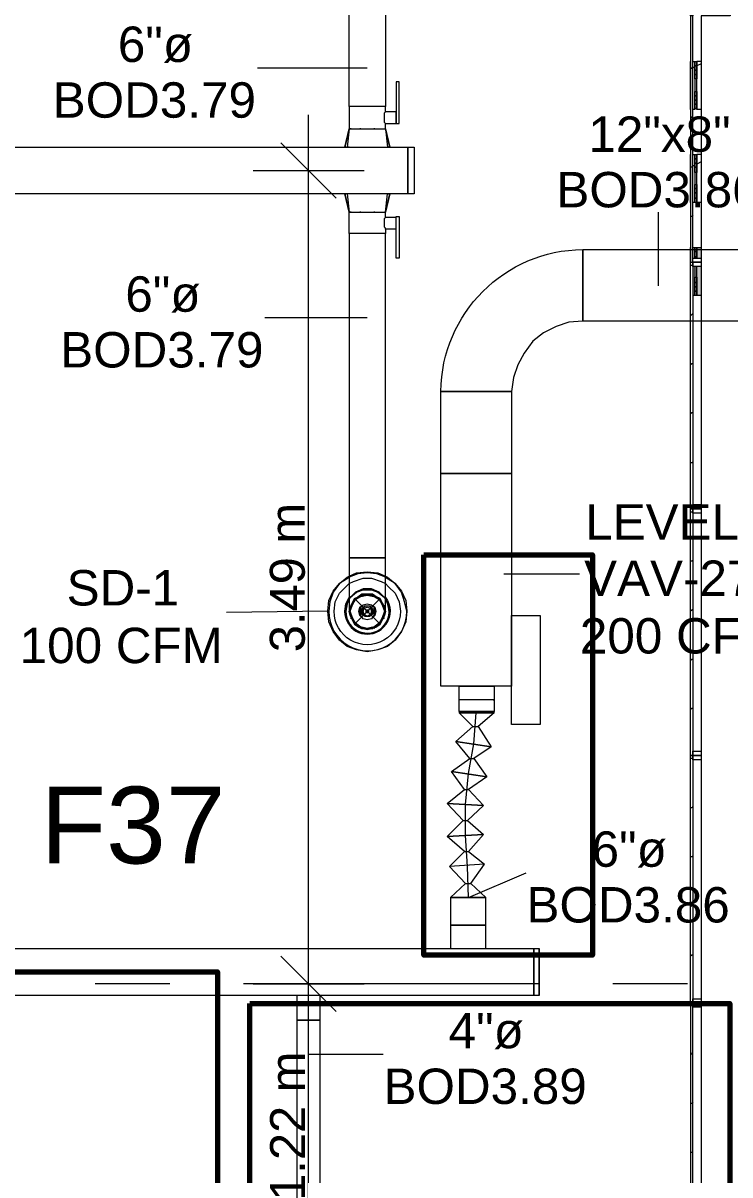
# Model space of a CAD drawing. Header units: metres. Extents: x -2 to 237, y -8 to 52.
# Drawn here: x 25.525 to 28.561, y 13.14 to 18.085 of the extents above; entities that cross this region are included whole.
import ezdxf

# ---------------------------------------------------------------- set-up
doc = ezdxf.new("R2010")
doc.units = ezdxf.units.M
doc.layers.add('HVAC - Ductos', color=5, linetype='Continuous', lineweight=0)
doc.layers.add('PDF2_Text', color=7, linetype='Continuous', lineweight=0)
doc.layers.add('PDF2_Geometry', color=7, linetype='Continuous', lineweight=0, true_color=0xaaaaaa)
doc.layers.add('PDF2_Solid Fills', color=7, linetype='Continuous', lineweight=0, true_color=0xffffff)
doc.styles.add('PDF Arial-BoldMT-Identity-H', font='arial.ttf')
doc.styles.add('PDF Helvetica', font='')
doc.styles.get('PDF Helvetica').set_extended_font_data('Helvetica')

msp = doc.modelspace()

# ---------------------------------------------------------------- hatches: boundary and pattern name
at = {"layer": 'PDF2_Solid Fills', "lineweight": 0, "transparency": 33554559}
h = msp.add_hatch(color=256, dxfattribs=at)
h.paths.add_polyline_path([(28.41, 17.0759), (28.41, 17.1217), (28.4009, 17.1217), (28.4009, 17.0759)])
h.paths.add_polyline_path([(28.41, 17.0393), (28.4009, 17.0393), (28.4009, 16.9156), (28.41, 16.9156)])
h = msp.add_hatch(color=256, dxfattribs=at)
h.paths.add_polyline_path([(28.4191, 17.0759), (28.4375, 17.0759), (28.4375, 17.1217), (28.4191, 17.1217)])
h.paths.add_polyline_path([(28.4191, 16.9156), (28.4375, 16.9156), (28.4375, 17.0393), (28.4191, 17.0393)])

# ---------------------------------------------------------------- linework, layer by layer
at = {"layer": 'HVAC - Ductos', "lineweight": 0}
for points in [[(27.0813, 17.6303), (27.0813, 17.6532), (27.1271, 17.6532), (27.1408, 17.6532), (27.1408, 17.8319), (27.1271, 17.8319), (27.1271, 17.6532), (27.1271, 17.6578), (27.1271, 17.6623), (27.1271, 17.6669), (27.1271, 17.6715), (27.1271, 17.6807), (27.1271, 17.6853), (27.1271, 17.6899), (27.1271, 17.699), (27.1271, 17.7036), (27.0813, 17.7036), (27.0813, 17.7265), (27.0767, 17.7265), (27.0676, 17.7265), (27.0584, 17.7265), (27.04, 17.7265), (27.0218, 17.7265), (27.0034, 17.7265), (26.9851, 17.7265), (26.9667, 17.7265), (26.9484, 17.7265), (26.9393, 17.7265), (26.9301, 17.7265), (26.9256, 17.7265), (26.9256, 18.8124)], [(27.0813, 18.8124), (27.0813, 17.7265), (27.0767, 17.7265), (27.0676, 17.7265), (27.0584, 17.7265), (27.04, 17.7265), (27.0218, 17.7265), (27.0034, 17.7265), (26.9851, 17.7265), (26.9667, 17.7265), (26.9484, 17.7265), (26.9393, 17.7265), (26.9301, 17.7265), (26.9256, 17.7265), (26.9256, 17.6303), (26.9301, 17.6303), (26.9347, 17.6303), (26.9393, 17.6303), (26.9484, 17.6303), (26.9667, 17.6303), (26.9851, 17.6303), (27.0034, 17.6303), (27.0218, 17.6303), (27.04, 17.6303), (27.0584, 17.6303), (27.0676, 17.6303), (27.0722, 17.6303), (27.0767, 17.6303), (27.0813, 17.6303), (27.0904, 17.5524)], [(27.0034, 17.8914), (26.5315, 17.8914)], [(27.0813, 17.6532), (27.0767, 17.6578), (27.0767, 17.6669), (27.0767, 17.6761), (27.0767, 17.6853), (27.0767, 17.6899), (27.0767, 17.699), (27.0813, 17.7036)], [(26.7514, 12.4988), (26.7514, 13.9604), (26.7514, 17.6899)], [(26.9256, 17.6303), (26.9164, 17.5524), (26.921, 17.5524), (26.9301, 17.5524), (26.9484, 17.5524), (26.953, 17.5524)], [(27.0996, 17.5524), (27.0813, 17.6303), (27.0996, 17.5524)], [(26.6323, 17.5707), (26.7514, 17.4516), (26.8705, 17.3325)], [(26.9256, 17.5524), (26.921, 17.5524)], [(26.9576, 17.5524), (26.9622, 17.5524), (26.9713, 17.5524), (26.9805, 17.5524), (26.9851, 17.5524)], [(26.9897, 17.5524), (26.9942, 17.5524), (27.0172, 17.5524)], [(27.0218, 17.5524), (27.0263, 17.5524), (27.0355, 17.5524), (27.0446, 17.5524), (27.0492, 17.5524), (27.0584, 17.5524), (27.0767, 17.5524), (27.0858, 17.5524), (27.095, 17.5524), (27.0996, 17.5524), (27.095, 17.5524)], [(26.5132, 17.4516), (26.7514, 17.4516), (26.9897, 17.4516)], [(26.953, 17.3508), (26.9484, 17.3508), (26.9301, 17.3508), (26.921, 17.3508), (26.9118, 17.3508), (26.9072, 17.3508), (26.9256, 17.2729), (26.9072, 17.3508), (26.9118, 17.3508)], [(26.9164, 17.3508), (26.9256, 17.2729)], [(27.1271, 17.1996), (27.0813, 17.1996), (27.0813, 17.1813), (27.0767, 17.1813), (27.0676, 17.1813), (27.0584, 17.1813), (27.04, 17.1813), (27.0218, 17.1813), (27.0034, 17.1813), (26.9851, 17.1813), (26.9667, 17.1813), (26.9484, 17.1813), (26.9393, 17.1813), (26.9301, 17.1813), (26.9256, 17.1813), (26.9256, 17.2729), (26.9301, 17.2729), (26.9347, 17.2729), (26.9393, 17.2729), (26.9484, 17.2729), (26.9667, 17.2729), (26.9851, 17.2729), (27.0034, 17.2729), (27.0218, 17.2729), (27.04, 17.2729), (27.0584, 17.2729), (27.0676, 17.2729), (27.0722, 17.2729), (27.0767, 17.2729), (27.0813, 17.2729), (27.0904, 17.3508), (27.0858, 17.3508), (27.0767, 17.3508), (27.0584, 17.3508), (27.0492, 17.3508), (27.0446, 17.3508), (27.0355, 17.3508), (27.0263, 17.3508), (27.0218, 17.3508)], [(26.9851, 17.3508), (26.9805, 17.3508), (26.9713, 17.3508), (26.9622, 17.3508), (26.9576, 17.3508)], [(27.0172, 17.3508), (26.9942, 17.3508), (26.9897, 17.3508)], [(27.0996, 17.3508), (27.0813, 17.2729), (27.0996, 17.3508)], [(27.1271, 17.2042), (27.1271, 17.2088), (27.1271, 17.2134), (27.1271, 17.218), (27.1271, 17.2271), (27.1271, 17.2317), (27.1271, 17.2408), (27.1271, 17.2454), (27.1271, 17.25), (27.0813, 17.25), (27.0813, 17.2729)], [(28.2542, 16.9568), (28.2542, 17.2729)], [(27.0813, 17.1996), (27.0813, 17.2042), (27.0767, 17.2088), (27.0767, 17.2134), (27.0767, 17.2225), (27.0767, 17.2317), (27.0767, 17.2408), (27.0767, 17.2454), (27.0813, 17.25)], [(27.0034, 16.8194), (26.5636, 16.8194)], [(27.0813, 15.5594), (27.0813, 15.564), (27.0813, 15.5823), (27.0813, 15.6144), (27.0813, 15.6556), (27.0813, 15.7014), (27.0813, 15.7518), (27.0813, 15.7885), (27.0767, 15.7885), (27.0676, 15.7885), (27.0584, 15.7885), (27.04, 15.7885), (27.0218, 15.7885), (27.0034, 15.7885), (26.9851, 15.7885), (26.9667, 15.7885), (26.9484, 15.7885), (26.9393, 15.7885), (26.9301, 15.7885), (26.9256, 15.7885), (26.9256, 15.7334), (26.9256, 15.6831), (26.9256, 15.6372), (26.9256, 15.6006), (26.9256, 15.5777), (26.9256, 15.5594)], [(26.9256, 15.7106), (26.9576, 15.7243), (27.0034, 15.7289), (27.0492, 15.7243), (27.0813, 15.7106)], [(27.0813, 15.706), (27.0446, 15.7197), (27.0034, 15.7243), (26.9622, 15.7197), (26.9256, 15.706)], [(27.0813, 15.7106), (27.0904, 15.706), (27.1226, 15.6785), (27.15, 15.6464), (27.1684, 15.6052), (27.1729, 15.5594), (27.1684, 15.5136), (27.15, 15.4723), (27.1226, 15.4357), (27.0904, 15.4082), (27.0492, 15.3945), (27.0034, 15.3853), (26.9576, 15.3945), (26.9164, 15.4082), (26.8843, 15.4357), (26.8568, 15.4723), (26.8385, 15.5136), (26.8339, 15.5594), (26.8385, 15.6052), (26.8568, 15.6464), (26.8843, 15.6785), (26.9164, 15.706), (26.9256, 15.7106)], [(26.9256, 15.6785), (26.9438, 15.6877), (26.9851, 15.7014), (27.0218, 15.7014), (27.063, 15.6877), (27.0813, 15.6785)], [(27.5898, 15.7197), (27.9151, 15.7197)], [(26.9713, 15.6281), (26.9759, 15.6281)], [(26.9759, 15.6281), (26.9759, 15.6281)], [(26.9805, 15.6281), (27.0034, 15.6327), (27.0263, 15.6281)], [(27.0309, 15.6281), (27.0355, 15.6281)], [(27.0309, 15.6281), (27.0309, 15.6281)], [(26.9301, 15.564), (26.9301, 15.5777), (26.9393, 15.596), (26.9484, 15.6144), (26.9667, 15.6235), (26.953, 15.6098), (26.9713, 15.6235)], [(26.9713, 15.4907), (26.953, 15.5044), (26.9393, 15.5227), (26.9347, 15.541), (26.9301, 15.5594), (26.9347, 15.5777), (26.9393, 15.596), (26.953, 15.6098)], [(26.9347, 15.5319), (26.9301, 15.5594), (26.9347, 15.5823), (26.9347, 15.5869)], [(26.9347, 15.5869), (26.9347, 15.5869)], [(26.9393, 15.5914), (26.9484, 15.6098)], [(27.0355, 15.6235), (27.0538, 15.6098), (27.0676, 15.5914)], [(27.0767, 15.564), (27.0767, 15.5777), (27.0767, 15.5594), (27.0767, 15.541), (27.0676, 15.5227), (27.0538, 15.5044)], [(27.0722, 15.5869), (27.0767, 15.5823)], [(27.0722, 15.5869), (27.0722, 15.5869)], [(27.0722, 15.5823), (27.0767, 15.5594), (27.0722, 15.5319)], [(26.8339, 15.5594), (26.3986, 15.5548)], [(26.9347, 15.5273), (26.9347, 15.5319)], [(26.9484, 15.509), (26.9393, 15.5273)], [(27.0676, 15.5273), (27.0584, 15.509)], [(27.0767, 15.5319), (27.0722, 15.5273)], [(26.9484, 15.5044), (26.9484, 15.5044)], [(26.953, 15.5044), (26.9667, 15.4952), (26.9851, 15.4861), (27.0034, 15.4861), (27.0218, 15.4861), (27.04, 15.4952), (27.0538, 15.5044), (27.0355, 15.4907)], [(26.9759, 15.4861), (26.9713, 15.4907)], [(27.0263, 15.4907), (27.0034, 15.4861), (26.9805, 15.4907)], [(27.0034, 15.4815), (27.0034, 15.4815)], [(27.0355, 15.4907), (27.0309, 15.4861)], [(27.544, 15.1791), (27.5486, 15.1791), (27.544, 15.1791), (27.5395, 15.1791), (27.5257, 15.1791), (27.512, 15.1791), (27.4936, 15.1791), (27.4708, 15.1791), (27.4524, 15.1791), (27.4341, 15.1791), (27.4203, 15.1791), (27.4066, 15.1791), (27.3975, 15.1791)], [(27.5074, 15.1791), (27.4891, 15.1791), (27.4708, 15.1791), (27.4524, 15.1791), (27.4341, 15.1791), (27.4203, 15.1791)], [(27.5257, 15.1791), (27.512, 15.1791)], [(27.457, 15.0646), (27.3975, 15.1241), (27.5486, 15.1241), (27.4799, 15.0646), (27.5349, 14.9775), (27.3837, 15.0004), (27.457, 15.0646), (27.4799, 15.0646)], [(27.5486, 15.1241), (27.544, 15.1241), (27.5257, 15.1241), (27.5028, 15.1241), (27.4708, 15.1241), (27.4433, 15.1241), (27.4157, 15.1241), (27.402, 15.1241), (27.3975, 15.1241)], [(27.4387, 14.3315), (27.4341, 14.4644), (27.4249, 14.5972), (27.4249, 14.7301), (27.4387, 14.863), (27.4616, 14.9912), (27.4708, 15.1241)], [(27.4433, 14.9271), (27.3837, 15.0004), (27.5349, 14.9775), (27.4616, 14.9271), (27.5165, 14.8492), (27.3653, 14.8721), (27.4433, 14.9271), (27.4616, 14.9271)], [(27.4203, 14.7943), (27.3653, 14.8721), (27.5165, 14.8492), (27.4387, 14.7943), (27.5028, 14.7255), (27.3471, 14.7347), (27.4203, 14.7943), (27.4387, 14.7943)], [(27.4157, 14.6614), (27.3471, 14.7347), (27.5028, 14.7255), (27.4341, 14.6614), (27.5028, 14.6018), (27.3471, 14.5926), (27.4157, 14.6614), (27.4341, 14.6614)], [(27.4203, 14.5285), (27.3471, 14.5926), (27.5028, 14.6018), (27.4387, 14.5285), (27.5074, 14.4735), (27.3562, 14.4644), (27.4203, 14.5285), (27.4387, 14.5285)], [(27.4478, 14.391), (27.512, 14.3315), (27.3608, 14.3315), (27.3608, 14.2123), (27.3608, 14.1116), (27.3653, 14.1116), (27.3699, 14.1116), (27.3837, 14.1116), (27.3975, 14.1116), (27.4157, 14.1116), (27.4387, 14.1116), (27.457, 14.1116), (27.4754, 14.1116), (27.4891, 14.1116), (27.5028, 14.1116), (27.512, 14.1116), (27.512, 14.2123), (27.5028, 14.2123), (27.4891, 14.2123), (27.4754, 14.2123), (27.457, 14.2123), (27.4387, 14.2123), (27.4157, 14.2123), (27.3975, 14.2123), (27.3837, 14.2123), (27.3699, 14.2123), (27.3653, 14.2123), (27.3608, 14.2123), (27.3653, 14.2123), (27.3699, 14.2123), (27.3837, 14.2123), (27.3975, 14.2123), (27.4157, 14.2123), (27.4387, 14.2123), (27.457, 14.2123), (27.4754, 14.2123), (27.4891, 14.2123), (27.5028, 14.2123), (27.512, 14.2123), (27.512, 14.3315), (27.3608, 14.3315), (27.4249, 14.391), (27.4478, 14.391), (27.5074, 14.4735), (27.3562, 14.4644), (27.4249, 14.391)], [(27.4387, 14.3315), (27.686, 14.4369)], [(27.7411, 13.91), (27.7182, 13.91), (27.7182, 14.1116), (27.7411, 14.1116)], [(27.7411, 14.1116), (27.7411, 13.91), (27.7411, 14.1116)], [(26.6323, 14.0794), (26.7514, 13.9604), (26.8705, 13.8412)], [(26.5132, 13.9604), (26.7514, 13.9604), (26.9897, 13.9604)], [(26.701, 13.91), (26.701, 13.8045), (26.7056, 13.8045), (26.7102, 13.8045), (26.7147, 13.8045), (26.7285, 13.8045), (26.7377, 13.8045), (26.7514, 13.8045), (26.7651, 13.8045), (26.7789, 13.8045), (26.7881, 13.8045), (26.7973, 13.8045), (26.8018, 13.8045), (26.8018, 13.91), (26.7973, 13.91), (26.7881, 13.91), (26.7789, 13.91), (26.7651, 13.91), (26.7514, 13.91), (26.7377, 13.91), (26.7285, 13.91), (26.7147, 13.91), (26.7102, 13.91), (26.7056, 13.91)], [(26.7514, 13.658), (27.0722, 13.658)]]:
    msp.add_lwpolyline(points, dxfattribs=at)
for points in [[(26.9072, 17.5524), (26.9256, 17.6303), (26.9072, 17.5524), (26.9118, 17.5524)], [(26.9347, 17.6303), (26.9301, 17.6303)], [(26.9759, 17.6303), (26.9713, 17.6303)], [(27.0355, 17.6303), (27.0309, 17.6303)], [(23.787, 17.5524), (27.1775, 17.5524), (27.1775, 17.3508), (23.787, 17.3508)], [(27.205, 17.5524), (27.205, 17.3508), (27.1775, 17.3508), (27.1775, 17.5524)], [(27.0996, 17.3508), (27.095, 17.3508)], [(26.9301, 17.2729), (26.9347, 17.2729)], [(26.9713, 17.2729), (26.9759, 17.2729)], [(27.0309, 17.2729), (27.0355, 17.2729)], [(27.1271, 17.2546), (27.1408, 17.2546), (27.1408, 17.0759), (27.1271, 17.0759)], [(27.0813, 17.1813), (27.0767, 17.1813), (27.0676, 17.1813), (27.0584, 17.1813), (27.04, 17.1813), (27.0218, 17.1813), (27.0034, 17.1813), (26.9851, 17.1813), (26.9667, 17.1813), (26.9484, 17.1813), (26.9393, 17.1813), (26.9301, 17.1813), (26.9256, 17.1813), (26.9256, 15.7885), (26.9301, 15.7885), (26.9393, 15.7885), (26.9484, 15.7885), (26.9667, 15.7885), (26.9851, 15.7885), (27.0034, 15.7885), (27.0218, 15.7885), (27.04, 15.7885), (27.0584, 15.7885), (27.0676, 15.7885), (27.0767, 15.7885), (27.0813, 15.7885)], [(31.4568, 16.8056), (27.9289, 16.8056), (27.9289, 17.1125), (31.4568, 17.1125)], [(27.622, 16.5032), (27.622, 16.1504), (27.3195, 16.1504), (27.3195, 16.5032)], [(27.3195, 15.2387), (27.3195, 16.1504), (27.622, 16.1504), (27.622, 15.2387)], [(26.9256, 15.6098), (26.9301, 15.619), (26.9576, 15.6418), (26.9851, 15.651), (27.0218, 15.651), (27.0492, 15.6418), (27.0767, 15.619), (27.0538, 15.6418), (27.0218, 15.6556), (26.9851, 15.6556), (26.953, 15.6418), (26.9301, 15.619), (26.9256, 15.619), (26.9301, 15.619)], [(27.0767, 15.619), (27.0492, 15.6418), (27.0218, 15.651), (26.9851, 15.651), (26.9576, 15.6418), (26.9301, 15.619), (26.953, 15.6418), (26.9851, 15.6556), (27.0218, 15.6556), (27.0538, 15.6418), (27.0767, 15.619), (27.0813, 15.619), (27.0767, 15.619), (27.0813, 15.6098)], [(27.0676, 15.5319), (27.0538, 15.509), (27.0309, 15.4907), (27.0034, 15.4861), (26.9759, 15.4907), (26.953, 15.509), (26.9393, 15.5319), (26.9301, 15.5594), (26.9393, 15.5869), (26.953, 15.6098), (26.9759, 15.6235), (27.0034, 15.6281), (27.0309, 15.6235), (27.0538, 15.6098), (27.0676, 15.5869), (27.0767, 15.5594)], [(26.9851, 15.6281), (27.0034, 15.6327), (27.0218, 15.6281), (27.04, 15.6235), (27.0538, 15.6098), (27.0676, 15.596), (27.0767, 15.5777), (27.0676, 15.596), (27.0584, 15.6144), (27.04, 15.6235), (27.0218, 15.6327), (27.0034, 15.6327), (26.9851, 15.6327), (26.9667, 15.6235)], [(26.9256, 15.619), (26.9118, 15.5914), (26.9072, 15.5594), (26.9118, 15.5914)], [(27.0355, 15.541), (27.0218, 15.5273), (27.0034, 15.5227), (26.9851, 15.5273), (26.9713, 15.541), (26.9667, 15.5594), (26.9713, 15.5777), (26.9851, 15.5869), (27.0034, 15.5914), (27.0218, 15.5869), (27.0355, 15.5777), (27.04, 15.5594)], [(27.0309, 15.541), (27.0218, 15.5273), (27.0034, 15.5227), (26.9851, 15.5273), (26.9759, 15.541), (26.9713, 15.5594), (26.9759, 15.5777), (26.9851, 15.5869), (27.0034, 15.5914), (27.0218, 15.5869), (27.0309, 15.5777), (27.0355, 15.5594)], [(27.0263, 15.5456), (27.0126, 15.5365), (26.9942, 15.5365), (26.9805, 15.5456), (26.9759, 15.5594), (26.9805, 15.5731), (26.9942, 15.5823), (27.0126, 15.5823), (27.0263, 15.5731), (27.0309, 15.5594)], [(27.0218, 15.5456), (27.0126, 15.5365), (26.9942, 15.5365), (26.9851, 15.5456), (26.9805, 15.5594), (26.9851, 15.5731), (26.9942, 15.5823), (27.0126, 15.5823), (27.0218, 15.5731), (27.0263, 15.5594)], [(27.0172, 15.5456), (27.0034, 15.5365), (26.9897, 15.5456), (26.9851, 15.5594), (26.9897, 15.5731), (27.0034, 15.5777), (27.0172, 15.5731), (27.0218, 15.5594)], [(27.0813, 15.5594), (27.0767, 15.541), (27.0676, 15.5227), (27.0584, 15.5044), (27.04, 15.4907), (27.0218, 15.4861), (27.0034, 15.4815), (26.9851, 15.4861), (26.9667, 15.4907), (26.9484, 15.5044), (26.9393, 15.5227), (26.9301, 15.541), (26.9256, 15.5594), (26.9301, 15.564), (26.9256, 15.5594), (26.9301, 15.541), (26.9393, 15.5227), (26.9484, 15.5044), (26.9667, 15.4907), (26.9851, 15.4861), (27.0034, 15.4815), (27.0218, 15.4861), (27.04, 15.4907), (27.0584, 15.5044), (27.0676, 15.5227), (27.0767, 15.541), (27.0813, 15.5594), (27.0767, 15.564)], [(26.9988, 15.564), (26.9988, 15.5594), (26.9988, 15.564), (27.008, 15.564), (27.008, 15.5594), (27.008, 15.564)], [(27.008, 15.5548), (27.008, 15.5594), (27.008, 15.5548), (26.9988, 15.5548), (26.9988, 15.5594), (26.9988, 15.5548)], [(27.7457, 15.0737), (27.622, 15.0737), (27.622, 15.541), (27.7457, 15.541)], [(27.5486, 15.1791), (27.5486, 15.1287), (27.5395, 15.1287), (27.5257, 15.1287), (27.4982, 15.1287), (27.4708, 15.1287), (27.4433, 15.1287), (27.4203, 15.1287), (27.402, 15.1287), (27.3975, 15.1287), (27.3975, 15.1241), (27.402, 15.1241), (27.4157, 15.1241), (27.4433, 15.1241), (27.4708, 15.1241), (27.5028, 15.1241), (27.5257, 15.1241), (27.544, 15.1241), (27.5486, 15.1241), (27.5486, 15.1287), (27.5395, 15.1287), (27.5257, 15.1287), (27.4982, 15.1287), (27.4708, 15.1287), (27.4433, 15.1287), (27.4203, 15.1287), (27.402, 15.1287), (27.3975, 15.1287), (27.3975, 15.1791), (27.3975, 15.2387), (27.402, 15.2387), (27.4111, 15.2387), (27.4249, 15.2387), (27.4387, 15.2387), (27.457, 15.2387), (27.4708, 15.2387), (27.4936, 15.2387), (27.512, 15.2387), (27.5257, 15.2387), (27.5395, 15.2387), (27.544, 15.2387), (27.5486, 15.2387)], [(27.3975, 15.1287), (27.402, 15.1287), (27.4066, 15.1287), (27.4203, 15.1287), (27.4341, 15.1287), (27.4524, 15.1287), (27.4708, 15.1287), (27.4891, 15.1287), (27.5074, 15.1287), (27.5257, 15.1287), (27.5349, 15.1287), (27.544, 15.1287), (27.5486, 15.1287), (27.544, 15.1287), (27.5349, 15.1287), (27.5257, 15.1287), (27.5074, 15.1287), (27.4891, 15.1287), (27.4708, 15.1287), (27.4524, 15.1287), (27.4341, 15.1287), (27.4203, 15.1287), (27.4066, 15.1287), (27.402, 15.1287)], [(27.512, 14.3315), (27.5028, 14.3315), (27.4891, 14.3315), (27.4754, 14.3315), (27.457, 14.3315), (27.4387, 14.3315), (27.4157, 14.3315), (27.3975, 14.3315), (27.3837, 14.3315), (27.3699, 14.3315), (27.3653, 14.3315), (27.3608, 14.3315), (27.3653, 14.3315), (27.3699, 14.3315), (27.3837, 14.3315), (27.3975, 14.3315), (27.4157, 14.3315), (27.4387, 14.3315), (27.457, 14.3315), (27.4754, 14.3315), (27.4891, 14.3315), (27.5028, 14.3315)], [(27.7182, 13.91), (24.1307, 13.91), (24.1307, 14.1116), (27.7182, 14.1116)], [(26.8018, 13.8045), (26.7973, 13.8045), (26.7881, 13.8045), (26.7789, 13.8045), (26.7651, 13.8045), (26.7514, 13.8045), (26.7377, 13.8045), (26.7285, 13.8045), (26.7147, 13.8045), (26.7102, 13.8045), (26.7056, 13.8045), (26.701, 13.8045), (26.701, 12.8424), (26.7056, 12.8424), (26.7102, 12.8424), (26.7147, 12.8424), (26.7285, 12.8424), (26.7377, 12.8424), (26.7514, 12.8424), (26.7651, 12.8424), (26.7789, 12.8424), (26.7881, 12.8424), (26.7973, 12.8424), (26.8018, 12.8424)]]:
    msp.add_lwpolyline(points, close=True, dxfattribs=at)
for points in [[(27.9289, 17.1125), (27.9289, 16.8056), (27.8693, 16.801), (27.8144, 16.7827), (27.7594, 16.7552), (27.7136, 16.7186), (27.6769, 16.6682), (27.6494, 16.6178), (27.6311, 16.5627), (27.622, 16.5032), (27.3195, 16.5032, -0.40939)], [(26.9256, 15.6098), (26.9164, 15.5914), (26.9118, 15.5594, 1.361265), (27.0813, 15.6098), (27.0904, 15.5914), (27.0996, 15.5594), (27.095, 15.5914), (27.0813, 15.619, -1.386716), (26.9072, 15.5594, 1.019058), (27.0996, 15.5594, -1.341617)]]:
    msp.add_lwpolyline(points, format="xyb", close=True, dxfattribs=at)
for points in [[(26.9256, 15.706), (26.921, 15.7014), (26.8843, 15.6785), (26.8568, 15.6418), (26.8431, 15.6006), (26.8385, 15.5594, 1.013803), (27.1729, 15.5594), (27.1638, 15.6006), (27.15, 15.6418), (27.1226, 15.6785), (27.0858, 15.7014), (27.0813, 15.706)], [(27.0813, 15.6785), (27.095, 15.6648), (27.1226, 15.6372), (27.1408, 15.6006), (27.1454, 15.5594, -1.008592), (26.8613, 15.5594), (26.8659, 15.6006), (26.8843, 15.6372), (26.9118, 15.6648), (26.9256, 15.6785)]]:
    msp.add_lwpolyline(points, format="xyb", dxfattribs=at)
at = {"layer": 'PDF2_Geometry', "lineweight": 0}
for points in [[(28.5612, 21.0895), (28.5612, 18.1159), (28.4375, 18.1159), (28.4375, 12.8287), (28.4329, 12.8332), (28.4329, 12.8287), (28.4329, 12.8332), (28.4375, 12.8332)], [(28.3917, 17.7128), (28.3917, 17.919)], [(28.4009, 17.919), (28.41, 17.919), (28.41, 17.7128), (28.4009, 17.7128)], [(28.4375, 17.9098), (28.4191, 17.9006), (28.4146, 17.9006)], [(28.4191, 17.7128), (28.4191, 17.919)], [(28.4375, 17.919), (28.4375, 17.7128), (28.4191, 17.7128)], [(28.4375, 17.919), (28.4191, 17.919)], [(28.41, 17.896), (28.4009, 17.8914), (28.3963, 17.8914), (28.3917, 17.8869)], [(28.4009, 17.6807), (28.3963, 17.6807), (28.3917, 17.6761)], [(28.3917, 17.3142), (28.3917, 17.5203)], [(28.4009, 17.5203), (28.41, 17.5203), (28.41, 17.3142), (28.4009, 17.3142)], [(28.4191, 17.3142), (28.4191, 17.5203)], [(28.4375, 17.5203), (28.4375, 17.3142), (28.4191, 17.3142)], [(28.4375, 17.5203), (28.4191, 17.5203)], [(28.41, 17.4745), (28.4009, 17.4699), (28.3963, 17.4654), (28.3917, 17.4654)], [(28.4375, 17.4883), (28.4191, 17.4791)], [(28.4009, 17.2592), (28.3963, 17.2546), (28.3917, 17.2546)], [(28.3917, 16.9156), (28.3917, 17.1217)], [(28.4009, 17.1217), (28.41, 17.1217), (28.41, 17.0759), (28.41, 17.0805), (28.4191, 17.0805), (28.4191, 17.0759), (28.4191, 17.1217), (28.4191, 17.1034), (28.4191, 17.0805), (28.41, 17.0805), (28.41, 17.1034), (28.4191, 17.1034), (28.41, 17.1034), (28.41, 17.1217), (28.4191, 17.1217), (28.4375, 17.1217), (28.4375, 17.0759)], [(28.4009, 17.0485), (28.3963, 17.0439), (28.3917, 17.0439)], [(28.41, 17.0393), (28.41, 16.9156), (28.4009, 16.9156)], [(28.4375, 17.0393), (28.4375, 16.9156), (28.4191, 16.9156), (28.4191, 17.0393)], [(28.4009, 16.8376), (28.3963, 16.8331), (28.3917, 16.8285)], [(28.4009, 16.6223), (28.3963, 16.6223), (28.3917, 16.6178)], [(28.4009, 16.4116), (28.3963, 16.4116), (28.3917, 16.407)], [(28.4009, 16.2008), (28.3963, 16.1962), (28.3917, 16.1962)], [(28.4009, 15.9901), (28.3963, 15.9855), (28.3917, 15.9855)], [(28.4009, 15.7793), (28.3963, 15.7747), (28.3917, 15.7747)], [(28.4009, 15.5686), (28.3963, 15.564), (28.3917, 15.5594)], [(28.4009, 15.3532), (28.3963, 15.3532), (28.3917, 15.3486)], [(28.4009, 15.1424), (28.3963, 15.1424), (28.3917, 15.1379)], [(28.4009, 14.9317), (28.3963, 14.9271), (28.3917, 14.9271)], [(28.4009, 14.7209), (28.3963, 14.7163), (28.3917, 14.7163)], [(28.4009, 14.5102), (28.3963, 14.5056), (28.3917, 14.5056)], [(28.4009, 14.2994), (28.3963, 14.2948), (28.3917, 14.2903)], [(28.4009, 14.084), (28.3963, 14.084), (28.3917, 14.0794)], [(26.1558, 13.9604), (25.8351, 13.9604)], [(27.7411, 13.9604), (26.472, 13.9604)], [(28.3779, 13.9604), (28.0572, 13.9604)], [(28.4009, 12.8287), (28.4009, 13.8779), (28.3917, 13.8779), (28.3917, 12.8287)], [(28.4009, 13.8733), (28.3963, 13.8733), (28.3917, 13.8688)], [(28.3963, 13.658), (28.3917, 13.658)], [(28.4009, 13.6625), (28.3963, 13.6625)], [(28.4009, 13.4518), (28.3963, 13.4472), (28.3917, 13.4472)], [(28.4009, 13.241), (28.3963, 13.2365), (28.3917, 13.2365)]]:
    msp.add_lwpolyline(points, dxfattribs=at)
for points in [[(28.3917, 19.0277), (28.4009, 19.0277), (28.3917, 19.0277), (28.3917, 18.1159), (28.3917, 19.0277), (28.4009, 19.0277), (28.4009, 18.1159), (28.3917, 18.1159), (28.3917, 17.0576), (28.4009, 17.0576), (28.4009, 18.1159), (28.3917, 18.1159)], [(28.4191, 17.919), (28.4191, 17.9006), (28.41, 17.9006), (28.41, 17.919)], [(28.4191, 17.8823), (28.41, 17.8823), (28.41, 17.9006), (28.4191, 17.9006)], [(28.4191, 17.864), (28.41, 17.864), (28.41, 17.8823), (28.4191, 17.8823)], [(28.41, 17.8456), (28.41, 17.864), (28.4191, 17.864), (28.4191, 17.8456)], [(28.41, 17.7723), (28.41, 17.7907), (28.4191, 17.7907), (28.4191, 17.7723)], [(28.41, 17.754), (28.41, 17.7723), (28.4191, 17.7723), (28.4191, 17.754)], [(28.41, 17.7357), (28.41, 17.754), (28.4191, 17.754), (28.4191, 17.7357)], [(28.41, 17.7174), (28.41, 17.7357), (28.4191, 17.7357), (28.4191, 17.7174)], [(28.4191, 17.5203), (28.4191, 17.502), (28.41, 17.502), (28.41, 17.5203)], [(28.4191, 17.4837), (28.41, 17.4837), (28.41, 17.502), (28.4191, 17.502)], [(28.4191, 17.4654), (28.41, 17.4654), (28.41, 17.4837), (28.4191, 17.4837)], [(28.41, 17.4425), (28.41, 17.4654), (28.4191, 17.4654), (28.4191, 17.4425)], [(28.41, 17.3737), (28.41, 17.392), (28.4191, 17.392), (28.4191, 17.3737)], [(28.41, 17.3554), (28.41, 17.3737), (28.4191, 17.3737), (28.4191, 17.3554)], [(28.41, 17.3325), (28.41, 17.3554), (28.4191, 17.3554), (28.4191, 17.3325)], [(28.41, 17.3142), (28.41, 17.3325), (28.4191, 17.3325), (28.4191, 17.3142)], [(28.4375, 17.0576), (28.4009, 17.0576), (28.4009, 17.0759), (28.4375, 17.0759)], [(28.3917, 17.0576), (28.4009, 17.0576), (28.4009, 15.9992), (28.3917, 15.9992)], [(28.4009, 17.0393), (28.4009, 17.0576), (28.4375, 17.0576), (28.4375, 17.0393)], [(28.41, 16.9705), (28.41, 16.9935), (28.4191, 16.9935), (28.4191, 16.9705)], [(28.41, 16.9522), (28.41, 16.9705), (28.4191, 16.9705), (28.4191, 16.9522)], [(28.41, 16.9339), (28.41, 16.9522), (28.4191, 16.9522), (28.4191, 16.9339)], [(28.41, 16.9156), (28.41, 16.9339), (28.4191, 16.9339), (28.4191, 16.9156)], [(28.3917, 15.9992), (28.4009, 15.9992), (28.4009, 14.9408), (28.3917, 14.9408)], [(28.4009, 15.9992), (28.4009, 16.0175), (28.4375, 16.0175), (28.4375, 15.9992)], [(28.4009, 15.9809), (28.4009, 15.9992), (28.4375, 15.9992), (28.4375, 15.9809)], [(28.3917, 14.9408), (28.4009, 14.9408), (28.4009, 13.8779), (28.3917, 13.8779)], [(28.4009, 14.9408), (28.4009, 14.9592), (28.4375, 14.9592), (28.4375, 14.9408)], [(28.4009, 14.9225), (28.4009, 14.9408), (28.4375, 14.9408), (28.4375, 14.9225)], [(28.4009, 13.8779), (28.4009, 13.8962), (28.4375, 13.8962), (28.4375, 13.8779)], [(28.4009, 13.8596), (28.4009, 13.8779), (28.4375, 13.8779), (28.4375, 13.8596)]]:
    msp.add_lwpolyline(points, close=True, dxfattribs=at)
at = {"layer": 'PDF2_Geometry', "color": 232, "lineweight": 70, "true_color": 0xe91e64}
for points in [[(27.2457, 15.8012), (27.9706, 15.8012), (27.9706, 14.0839), (27.2457, 14.0839)], [(22.9243, 14.0118), (26.36, 14.0118), (26.36, 11.8733), (22.9243, 11.8733)], [(26.4994, 13.876), (28.5603, 13.876), (28.5603, 12.1587), (26.4994, 12.1587)]]:
    msp.add_lwpolyline(points, close=True, dxfattribs=at)
at = {"layer": 'PDF2_Geometry', "color": 8, "lineweight": 0, "true_color": 0x808080}
msp.add_lwpolyline([(27.063, 15.6052), (27.0263, 15.6327), (26.9805, 15.6327), (26.9438, 15.6052), (26.9256, 15.5594), (26.9438, 15.5136), (26.9805, 15.4861), (27.0263, 15.4861), (27.063, 15.5136), (27.0813, 15.5594)], close=True, dxfattribs=at)
for points in [[(26.9484, 15.6144), (27.0584, 15.5044)], [(27.0584, 15.6144), (26.9484, 15.5044)]]:
    msp.add_lwpolyline(points, dxfattribs=at)

# ---------------------------------------------------------------- texts
at = {"layer": 'PDF2_Text', "lineweight": 0, "char_height": 0.1519, "attachment_point": 4, "style": 'PDF Helvetica'}
for s, insert in [('6"ø', (25.9323, 17.9914)), ('BOD3.79', (25.6528, 17.7532)), ('12"x8"', (27.9529, 17.6065)), ('BOD3.86', (27.8154, 17.3683)), ('6"ø', (25.9644, 16.9193)), ('BOD3.79', (25.6849, 16.681)), ('LEVEL 2', (27.9391, 15.9433)), ('VAV-270', (27.9345, 15.7005)), ('SD-1', (25.7124, 15.6593)), ('200 CFM', (27.9162, 15.4531)), ('100 CFM', (25.5108, 15.4118)), ('6"ø', (27.9666, 14.5367)), ('BOD3.86', (27.6871, 14.2985)), ('4"ø', (27.3527, 13.7578)), ('BOD3.89', (27.0732, 13.5195))]:
    msp.add_mtext(s, dxfattribs=dict(at, insert=insert))
at = {"layer": 'PDF2_Text', "lineweight": 0, "char_height": 0.15002, "attachment_point": 4, "rotation": 90, "style": 'PDF Helvetica'}
for s, insert in [('3.49 m', (26.6611, 15.384)), ('1.22 m', (26.6611, 13.0289))]:
    msp.add_mtext(s, dxfattribs=dict(at, insert=insert))
at = {"layer": 'PDF2_Text', "color": 232, "lineweight": 70, "true_color": 0xe91e64, "insert": (25.6005, 14.6395), "char_height": 0.32989, "attachment_point": 4, "style": 'PDF Arial-BoldMT-Identity-H'}
msp.add_mtext('F37', dxfattribs=at)

doc.saveas('drawing.dxf')
